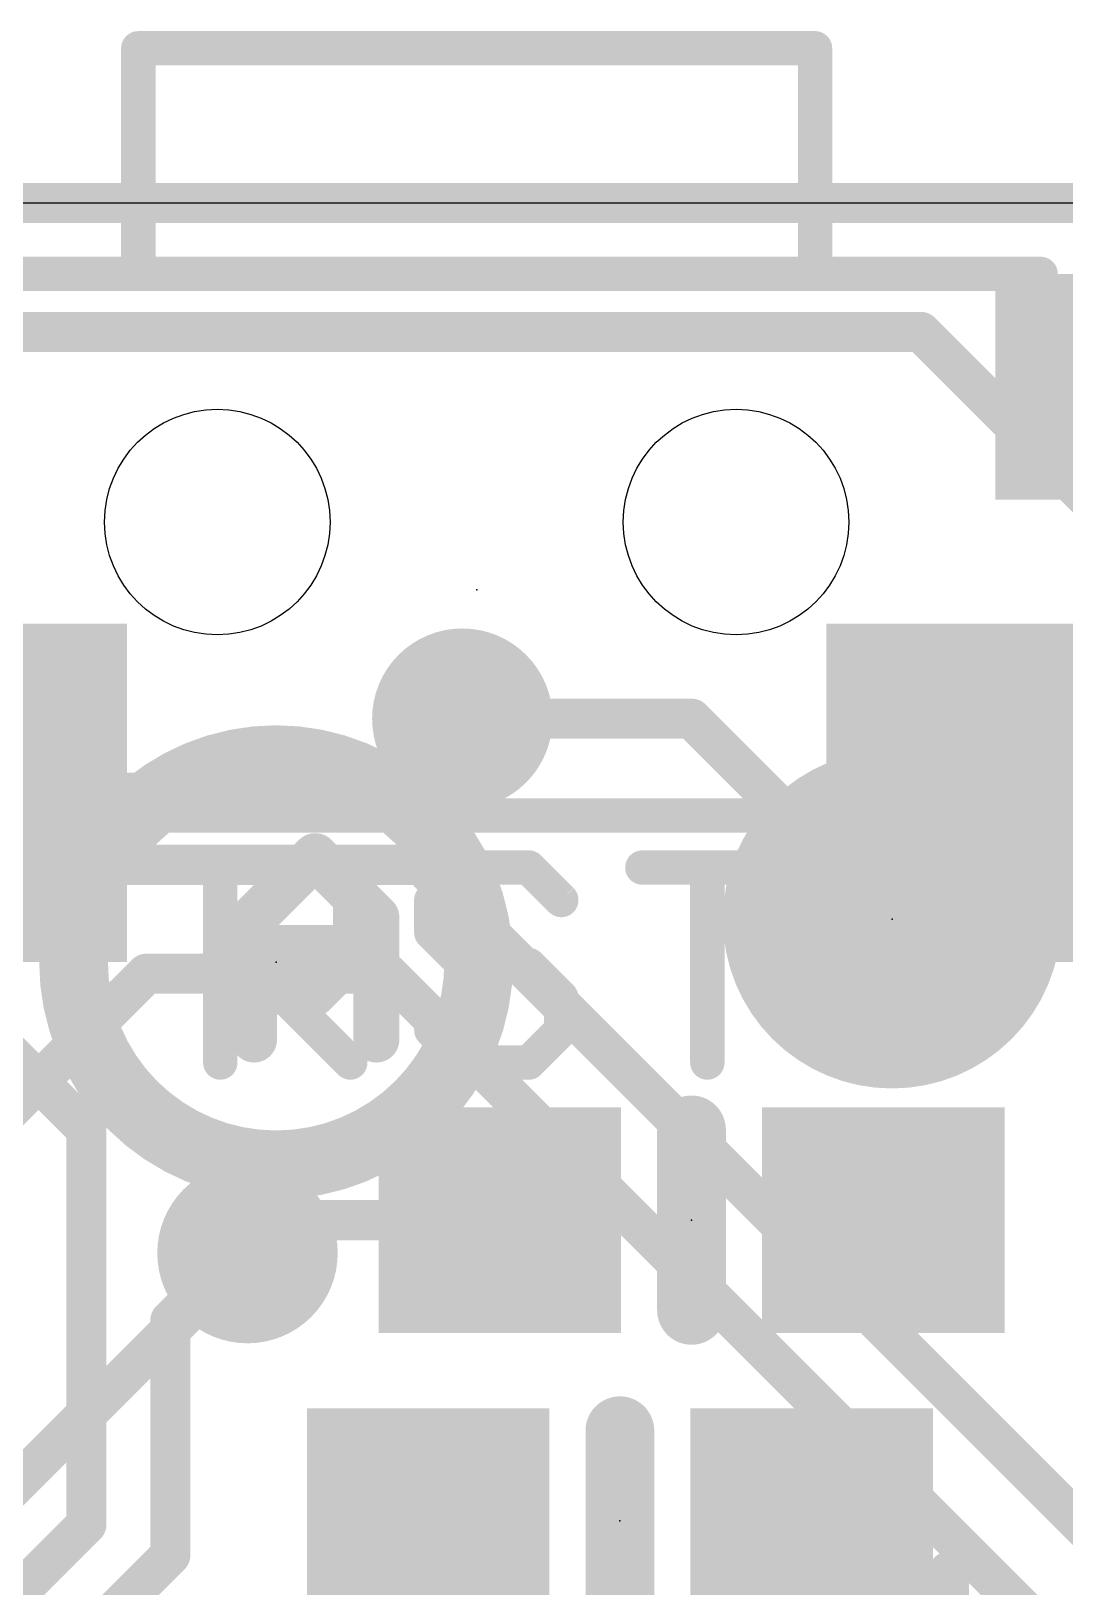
# Model space of a CAD drawing. Extents: x -12.7 to 25.5, y -9.7 to 9.7.
# Drawn here: x 15.11 to 19.69, y 2.76 to 9.65 of the extents above; entities that cross this region are included whole.
import ezdxf

# ---------------------------------------------------------------- set-up
doc = ezdxf.new("R2010")
doc.units = 0
for name, color, linetype in [('1', 12, 'CONTINUOUS'), ('16', 132, 'CONTINUOUS'), ('18', 110, 'CONTINUOUS'), ('20', 53, 'CONTINUOUS'), ('21', 40, 'CONTINUOUS'), ('22', 6, 'CONTINUOUS'), ('23', 53, 'CONTINUOUS'), ('24', 53, 'CONTINUOUS')]:
    doc.layers.add(name, color=color, linetype=linetype)

# ---------------------------------------------------------------- blocks, each defined once
blk = doc.blocks.new('RECT')
blk.add_solid([(-0.5, -0.5), (0.5, -0.5), (-0.5, 0.5), (0.5, 0.5)])
blk = doc.blocks.new('PIE')
at = {"const_width": 0.5}
blk.add_lwpolyline([(0, -0.25, 1), (0, 0.25, 1), (0, -0.25)], format="xyb", dxfattribs=at)
blk = doc.blocks.new('ROUNDV')
at = {"const_width": 0.5}
blk.add_lwpolyline([(0, -0.25, 1), (0, 0.25, 1), (0, -0.25)], format="xyb", dxfattribs=at)

msp = doc.modelspace()

# ---------------------------------------------------------------- linework, layer by layer
at = {"layer": '1', "const_width": 0.1778}
for points in [[(0, 8.89), (25.4, 8.89)], [(16.6895, 6.2755), (17.018, 6.604)], [(14.9815, 6.2755), (16.6895, 6.2755)], [(14.9815, 5.1535), (15.3511, 4.7839)], [(15.3511, 4.7839), (15.3511, 4.7204)], [(15.3511, 4.7204), (15.3511, 3.0321)], [(16.168, 4.3815), (15.7235, 3.937)], [(16.2115, 4.3815), (16.0655, 4.2355)], [(16.168, 4.3815), (17.184, 4.3815)], [(17.184, 4.3815), (16.2115, 4.3815)], [(15.7235, 3.937), (15.7235, 2.8965)], [(15.3511, 3.0321), (14.9318, 2.6128)], [(16.8665, 3.048), (16.8665, 1.651)], [(15.0495, 2.2225), (15.7235, 2.8965)]]:
    msp.add_lwpolyline(points, dxfattribs=at)
at = {"layer": '1', "const_width": 0.0889}
for points in [[(17.0494, 6.5726, 1), (16.9866, 6.6354)], [(16.6581, 6.3069, 1), (16.7209, 6.2441)], [(16.6895, 6.231, 1), (16.6895, 6.32)], [(15.3956, 4.7839, 1), (15.3067, 4.7839)], [(15.3197, 4.7525, 1), (15.3825, 4.8153)], [(15.3956, 4.7204, 1), (15.3067, 4.7204)], [(15.3067, 4.7204, 1), (15.3956, 4.7204)], [(16.168, 4.426, 1), (16.168, 4.337)], [(16.1994, 4.3501, 1), (16.1366, 4.4129)], [(16.2115, 4.426, 1), (16.2115, 4.337)], [(16.243, 4.3501, 1), (16.1801, 4.4129)], [(17.184, 4.337, 1), (17.184, 4.426)], [(17.184, 4.337, 1), (17.184, 4.426)], [(16.0341, 4.2669, 1), (16.0969, 4.204)], [(15.768, 3.937, 1), (15.6791, 3.937)], [(15.6921, 3.9684, 1), (15.7549, 3.9056)], [(15.3825, 3.0007, 1), (15.3197, 3.0635)], [(16.911, 3.048, 1), (16.8221, 3.048)], [(15.3067, 3.0321, 1), (15.3956, 3.0321)], [(15.7549, 2.8651, 1), (15.6921, 2.9279)], [(15.6791, 2.8965, 1), (15.768, 2.8965)]]:
    msp.add_lwpolyline(points, format="xyb", dxfattribs=at)
at = {"layer": '16', "const_width": 0.1778}
for points in [[(0, 8.89), (25.4, 8.89)], [(14.732, 8.3185), (19.05, 8.3185)], [(19.05, 8.3185), (20.0025, 7.366)], [(17.018, 6.604), (18.034, 6.604)], [(18.034, 6.604), (18.923, 5.715)], [(16.8351, 5.9563), (11.6415, 5.9563)], [(16.8351, 5.9563), (21.2674, 1.524)], [(14.6145, 4.4704), (15.6178, 5.4737)], [(15.6178, 5.4737), (16.6878, 5.4737)], [(16.6878, 5.4737), (21.6535, 0.508)], [(16.0655, 4.2355), (14.878, 3.048)]]:
    msp.add_lwpolyline(points, dxfattribs=at)
at = {"layer": '16', "const_width": 0.0889}
for points in [[(19.0814, 8.3499, 1), (19.0186, 8.2871)], [(19.05, 8.2741, 1), (19.05, 8.3629)], [(17.018, 6.6485, 1), (17.018, 6.5595)], [(18.0654, 6.6354, 1), (18.0026, 6.5726)], [(18.034, 6.5595, 1), (18.034, 6.6485)], [(16.8665, 5.9877, 1), (16.8037, 5.9249)], [(16.8351, 5.9119, 1), (16.8351, 6.0008)], [(18.8916, 5.6836, 1), (18.9544, 5.7464)], [(15.6178, 5.5182, 1), (15.6178, 5.4292)], [(15.6492, 5.4423, 1), (15.5864, 5.5051)], [(16.7192, 5.5051, 1), (16.6564, 5.4423)], [(16.6878, 5.4292, 1), (16.6878, 5.5182)], [(16.0969, 4.204, 1), (16.0341, 4.2669)]]:
    msp.add_lwpolyline(points, format="xyb", dxfattribs=at)
at = {"layer": '20'}
msp.add_line((2.54, 8.89), (22.86, 8.89), dxfattribs=at)
for centre in [(15.9315, 7.4755), (18.2315, 7.4755)]:
    msp.add_circle(centre, 0.5, dxfattribs=at)
at = {"layer": '21'}
for points, const_width in [([(18.5815, 9.5755), (15.5815, 9.5755)], 0.1524), ([(15.5815, 9.5755), (15.5815, 8.5755)], 0.1524), ([(18.5815, 8.5755), (18.5815, 9.5755)], 0.1524), ([(15.5815, 8.5755), (14.5815, 8.5755)], 0.1524), ([(18.5815, 8.5755), (15.5815, 8.5755)], 0.1524), ([(19.5815, 8.5755), (18.5815, 8.5755)], 0.1524), ([(18.5815, 6.1755), (15.5815, 6.1755)], 0.1524), ([(15.9449, 5.08), (15.9449, 5.9443)], 0.1524), ([(15.9449, 5.9443), (16.3771, 5.9443)], 0.1524), ([(16.3771, 5.9443), (16.5211, 5.8003)], 0.1524), ([(17.0245, 5.9443), (16.8804, 5.8003)], 0.1524), ([(17.3126, 5.9443), (17.0245, 5.9443)], 0.1524), ([(17.4567, 5.8003), (17.3126, 5.9443)], 0.1524), ([(17.816, 5.9443), (18.3922, 5.9443)], 0.1524), ([(18.1041, 5.08), (18.1041, 5.9443)], 0.1524), ([(16.5211, 5.8003), (16.5211, 5.5122)], 0.1524), ([(16.8804, 5.8003), (16.8804, 5.6562)], 0.1524), ([(16.8804, 5.6562), (17.0245, 5.5122)], 0.1524), ([(16.5211, 5.5122), (16.3771, 5.3681)], 0.1524), ([(17.0245, 5.5122), (17.3126, 5.5122)], 0.1524), ([(17.3126, 5.5122), (17.4567, 5.3681)], 0.1524), ([(16.3771, 5.3681), (15.9449, 5.3681)], 0.1524), ([(16.233, 5.3681), (16.5211, 5.08)], 0.1524), ([(17.4567, 5.3681), (17.4567, 5.2241)], 0.1524), ([(17.0245, 5.08), (16.8804, 5.2241)], 0.1524), ([(17.4567, 5.2241), (17.3126, 5.08)], 0.1524), ([(17.3126, 5.08), (17.0245, 5.08)], 0.1524), ([(18.034, 4.7815), (18.034, 3.9815)], 0.3048), ([(17.7165, 3.448), (17.7165, 2.648)], 0.3048)]:
    msp.add_lwpolyline(points, dxfattribs=dict(at, const_width=const_width))
for points, const_width in [([(15.5815, 9.6136, 1), (15.5815, 9.5374)], 0.0762), ([(15.6196, 9.5755, 1), (15.5434, 9.5755)], 0.0762), ([(18.6196, 9.5755, 1), (18.5434, 9.5755)], 0.0762), ([(18.5815, 9.5374, 1), (18.5815, 9.6136)], 0.0762), ([(15.5815, 8.6136, 1), (15.5815, 8.5374)], 0.0762), ([(15.5815, 8.5374, 1), (15.5815, 8.6136)], 0.0762), ([(18.5815, 8.6136, 1), (18.5815, 8.5374)], 0.0762), ([(18.5815, 8.5374, 1), (18.5815, 8.6136)], 0.0762), ([(19.5815, 8.5374, 1), (19.5815, 8.6136)], 0.0762), ([(15.5434, 8.5755, 1), (15.6196, 8.5755)], 0.0762), ([(18.5434, 8.5755, 1), (18.6196, 8.5755)], 0.0762), ([(15.5815, 6.2136, 1), (15.5815, 6.1374)], 0.0762), ([(18.5815, 6.1374, 1), (18.5815, 6.2136)], 0.0762), ([(15.983, 5.9443, 1), (15.9068, 5.9443)], 0.0762), ([(15.9449, 5.9824, 1), (15.9449, 5.9062)], 0.0762), ([(16.404, 5.9713, 1), (16.3501, 5.9174)], 0.0762), ([(16.3771, 5.9062, 1), (16.3771, 5.9824)], 0.0762), ([(17.0245, 5.9824, 1), (17.0245, 5.9062)], 0.0762), ([(17.0514, 5.9174, 1), (16.9976, 5.9713)], 0.0762), ([(17.3396, 5.9713, 1), (17.2857, 5.9174)], 0.0762), ([(17.3126, 5.9062, 1), (17.3126, 5.9824)], 0.0762), ([(17.816, 5.9824, 1), (17.816, 5.9062)], 0.0762), ([(18.1422, 5.9443, 1), (18.066, 5.9443)], 0.0762), ([(18.3922, 5.9062, 1), (18.3922, 5.9824)], 0.0762), ([(16.5592, 5.8003, 1), (16.483, 5.8003)], 0.0762), ([(16.4942, 5.7733, 1), (16.5481, 5.8272)], 0.0762), ([(16.9185, 5.8003, 1), (16.8423, 5.8003)], 0.0762), ([(16.8535, 5.8272, 1), (16.9074, 5.7733)], 0.0762), ([(17.4297, 5.7733, 1), (17.4836, 5.8272)], 0.0762), ([(16.9074, 5.6832, 1), (16.8535, 5.6293)], 0.0762), ([(16.8423, 5.6562, 1), (16.9185, 5.6562)], 0.0762), ([(16.5481, 5.4852, 1), (16.4942, 5.5391)], 0.0762), ([(17.0245, 5.5503, 1), (17.0245, 5.4741)], 0.0762), ([(17.3396, 5.5391, 1), (17.2857, 5.4852)], 0.0762), ([(17.3126, 5.4741, 1), (17.3126, 5.5503)], 0.0762), ([(16.483, 5.5122, 1), (16.5592, 5.5122)], 0.0762), ([(16.9976, 5.4852, 1), (17.0514, 5.5391)], 0.0762), ([(15.9449, 5.4062, 1), (15.9449, 5.33)], 0.0762), ([(16.26, 5.3951, 1), (16.2061, 5.3412)], 0.0762), ([(16.3501, 5.3951, 1), (16.404, 5.3412)], 0.0762), ([(16.3771, 5.33, 1), (16.3771, 5.4062)], 0.0762), ([(17.4948, 5.3681, 1), (17.4186, 5.3681)], 0.0762), ([(17.4297, 5.3412, 1), (17.4836, 5.3951)], 0.0762), ([(16.9074, 5.251, 1), (16.8535, 5.1971)], 0.0762), ([(17.4186, 5.2241, 1), (17.4948, 5.2241)], 0.0762), ([(17.4836, 5.1971, 1), (17.4297, 5.251)], 0.0762), ([(15.9068, 5.08, 1), (15.983, 5.08)], 0.0762), ([(16.4942, 5.0531, 1), (16.5481, 5.1069)], 0.0762), ([(17.0245, 5.1181, 1), (17.0245, 5.0419)], 0.0762), ([(16.9976, 5.0531, 1), (17.0514, 5.1069)], 0.0762), ([(17.2857, 5.1069, 1), (17.3396, 5.0531)], 0.0762), ([(17.3126, 5.0419, 1), (17.3126, 5.1181)], 0.0762), ([(18.066, 5.08, 1), (18.1422, 5.08)], 0.0762), ([(18.1102, 4.7815, 1), (17.9578, 4.7815)], 0.1524), ([(17.9578, 3.9815, 1), (18.1102, 3.9815)], 0.1524), ([(17.7927, 3.448, 1), (17.6403, 3.448)], 0.1524)]:
    msp.add_lwpolyline(points, format="xyb", dxfattribs=dict(at, const_width=const_width))
at = {"layer": '22'}
for points, const_width in [([(16.1925, 4.6265, 1), (16.1925, 6.4225, 1), (16.1925, 4.6265)], 0.3048), ([(16.4018, 6.031, 1), (16.3299, 5.9592)], 0.1016), ([(16.4018, 5.9592, 1), (16.3299, 6.031)], 0.1016), ([(16.1455, 5.7239, 1), (16.0439, 5.7239)], 0.1016), ([(16.0588, 5.7598, 1), (16.1306, 5.688)], 0.1016), ([(16.6878, 5.7239, 1), (16.5862, 5.7239)], 0.1016), ([(16.6011, 5.688, 1), (16.6729, 5.7598)], 0.1016), ([(16.0947, 5.6391, 1), (16.0947, 5.5375)], 0.1016), ([(16.637, 5.5375, 1), (16.637, 5.6391)], 0.1016), ([(16.0439, 5.1816, 1), (16.1455, 5.1816)], 0.1016), ([(16.5862, 5.1816, 1), (16.6878, 5.1816)], 0.1016), ([(19.2195, 2.8247, 1), (19.1306, 2.8247)], 0.0889)]:
    msp.add_lwpolyline(points, format="xyb", dxfattribs=dict(at, const_width=const_width))
for points, const_width in [([(16.3658, 5.9951), (16.0947, 5.7239)], 0.2032), ([(16.637, 5.7239), (16.3658, 5.9951)], 0.2032), ([(16.0947, 5.7239), (16.0947, 5.1816)], 0.2032), ([(16.637, 5.1816), (16.637, 5.7239)], 0.2032), ([(16.637, 5.5883), (16.0947, 5.5883)], 0.2032), ([(19.175, 2.8247), (19.175, 2.6425)], 0.1778)]:
    msp.add_lwpolyline(points, dxfattribs=dict(at, const_width=const_width))
at = {"layer": '23'}
for p in [(17.0815, 7.1755), (18.034, 4.3815), (17.7165, 3.048)]:
    msp.add_point(p, dxfattribs=at)
at = {"layer": '24'}
for p in [(18.923, 5.715), (16.1925, 5.5245)]:
    msp.add_point(p, dxfattribs=at)

# ---------------------------------------------------------------- block references
at = {"layer": '1'}
for p, xscale in [((20.2565, 8.0755), 1.75), ((17.184, 4.3815), 1.075), ((18.884, 4.3815), 1.075), ((16.8665, 3.048), 1.075), ((18.5665, 3.048), 1.075)]:
    msp.add_blockref('RECT', p, dxfattribs=dict(at, xscale=xscale))
at = {"layer": '1', "xscale": 1.5, "yscale": 1.1, "rotation": 270}
for p in [(14.9815, 6.2755), (19.1815, 6.2755)]:
    msp.add_blockref('RECT', p, dxfattribs=at)
at = {"layer": '16', "xscale": 1.5, "yscale": 1.5}
msp.add_blockref('PIE', (18.923, 5.715), dxfattribs=at)
at = {"layer": '18', "xscale": 0.8001, "yscale": 0.8001}
for p in [(17.018, 6.604), (17.018, 6.604), (16.0655, 4.2355), (16.0655, 4.2355)]:
    msp.add_blockref('ROUNDV', p, dxfattribs=at)

doc.saveas('drawing.dxf')
